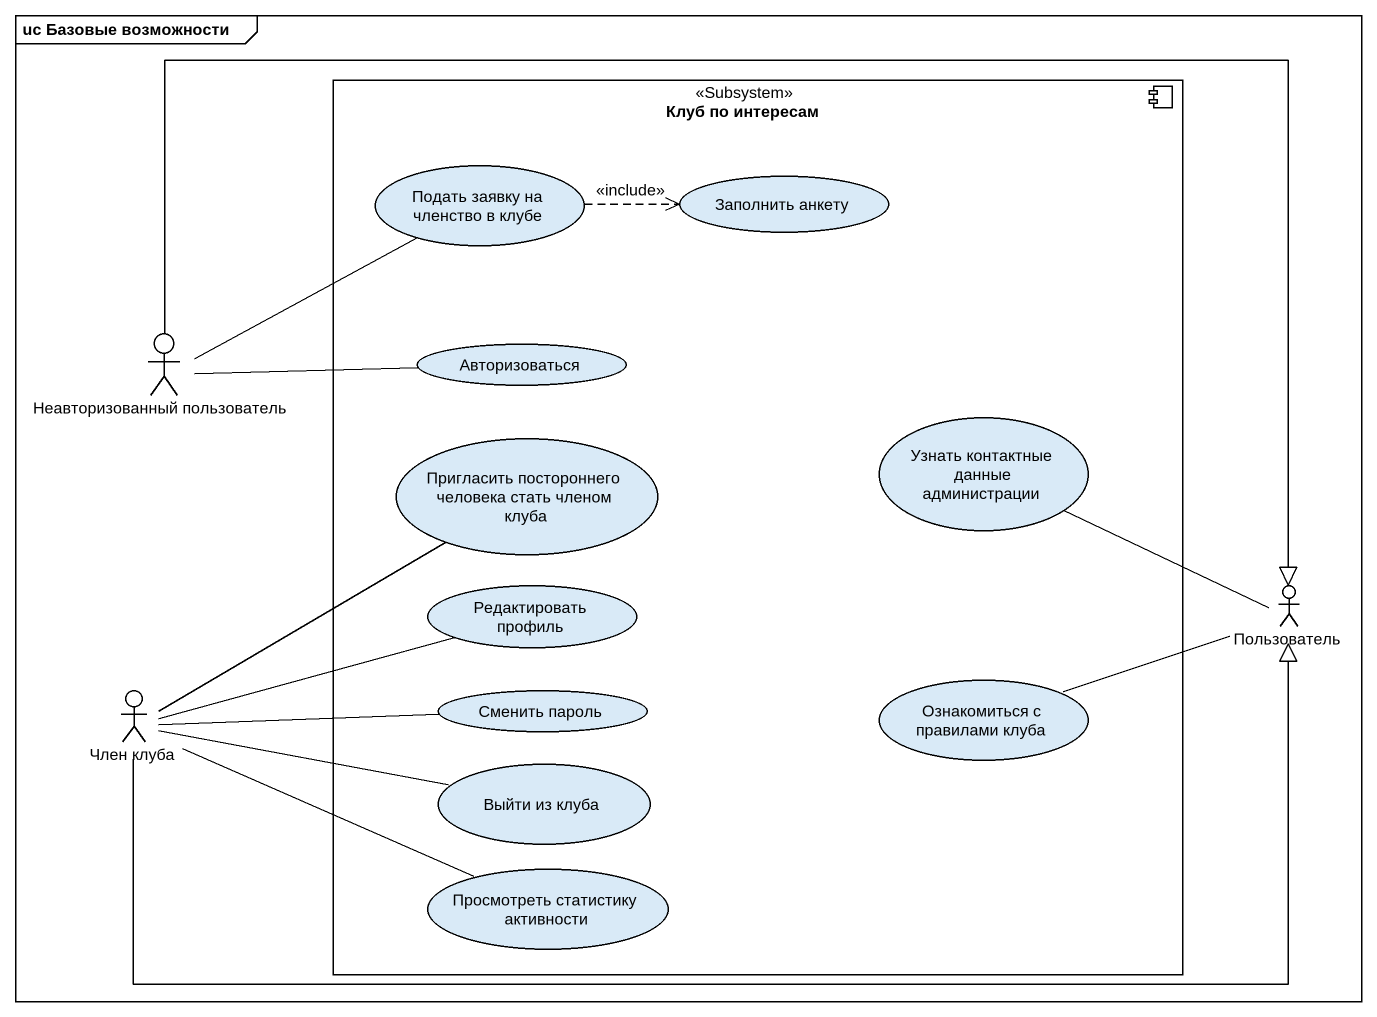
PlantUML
@startuml
mainframe uc Базовые возможности
component "Клуб по интересам" as Клуб_по_интересам <<Subsystem>> {
  usecase "Подать заявку на членство в клубе" as Подать_заявку_на_членство_в
  usecase "Заполнить анкету" as Заполнить_анкету
  usecase Авторизоваться
  usecase "Пригласить постороннего человека стать членом клуба" as Пригласить_постороннего
  usecase "Узнать контактные данные администрации" as Узнать_контактные_данные
  usecase "Редактировать профиль" as Редактировать_профиль
  usecase "Сменить пароль" as Сменить_пароль
  usecase "Ознакомиться с правилами клуба" as Ознакомиться_с_правилами
  usecase "Выйти из клуба" as Выйти_из_клуба
  usecase "Просмотреть статистику активности" as Просмотреть_статистику
}
actor "Неавторизованный пользователь" as Неавторизованный
actor Пользователь
actor "Член клуба" as Член_клуба
Подать_заявку_на_членство_в .right.> Заполнить_анкету : <<include>>
Неавторизованный -right- Подать_заявку_на_членство_в
Неавторизованный -right- Авторизоваться
Неавторизованный -right-|> Пользователь
Пригласить_постороннего -left- Член_клуба
Пользователь -left- Узнать_контактные_данные
Пользователь -left- Ознакомиться_с_правилами
Член_клуба -right- Редактировать_профиль
Член_клуба -right-|> Пользователь
Член_клуба -right- Сменить_пароль
Член_клуба -right- Выйти_из_клуба
Член_клуба -right- Просмотреть_статистику
@enduml
